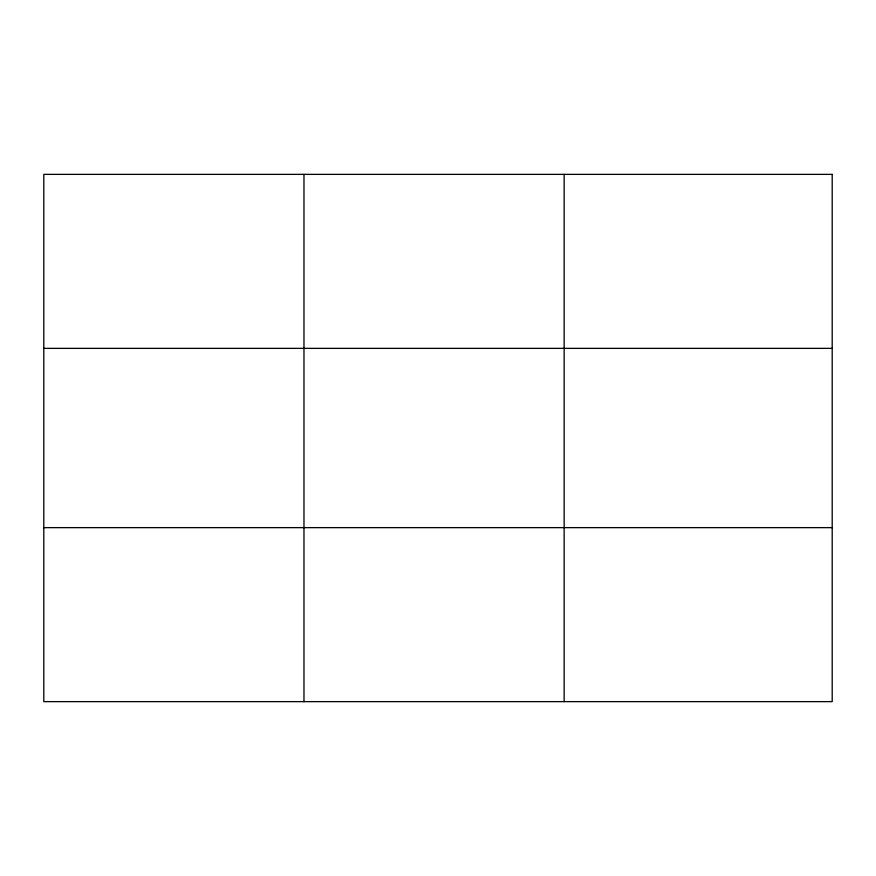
<?xml version="1.0" encoding="UTF-8"?>
<svg xmlns="http://www.w3.org/2000/svg" width="876" height="876" viewBox="0 0 876 876"><rect width="100%" height="100%" fill="white"/><g stroke="black" fill="none" stroke-linecap="round" stroke-linejoin="round"><path stroke-width="1.31" d="M303.972 174.368L303.972 701.632M564.144 174.368L564.144 701.632M43.8 348.363L832.2 348.363M43.8 527.637L832.2 527.637M832.2 174.368L832.2 701.632L43.8 701.632L43.8 174.368L832.2 174.368"/></g></svg>
